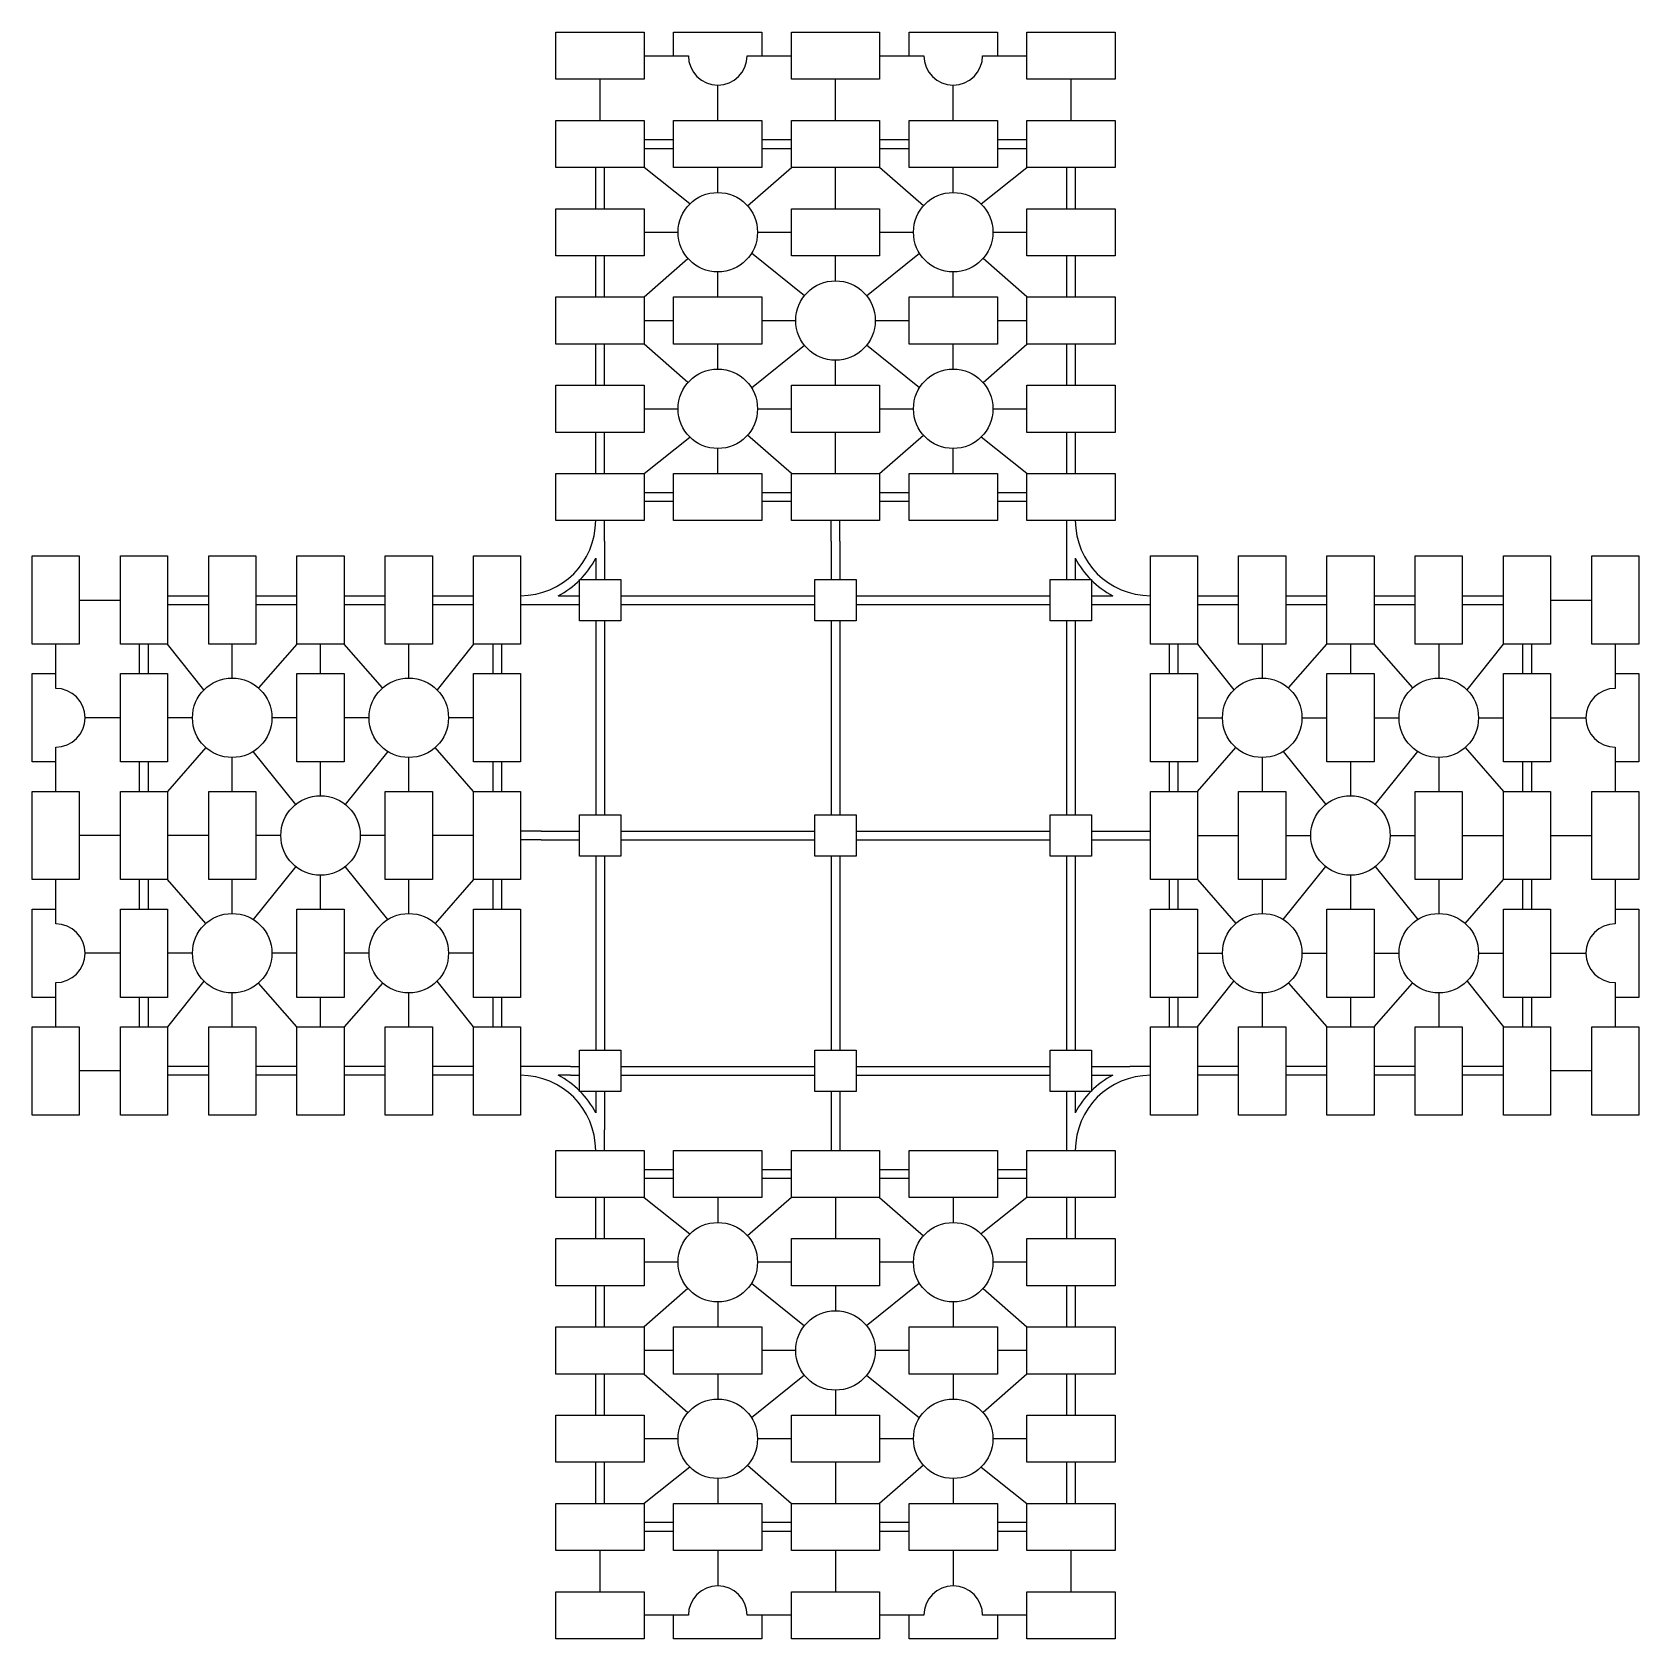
# Model space of a CAD drawing. Extents: x -273 to 273, y -183 to 363.
import ezdxf

# ---------------------------------------------------------------- set-up
doc = ezdxf.new("R2010")
doc.units = 0
doc.layers.get('0').update_dxf_attribs({"color": 184, "linetype": 'CONTINUOUS'})

msp = doc.modelspace()

# ---------------------------------------------------------------- linework, layer by layer
for p, q in [((-40, 333), (-40, 345)), ((0, 333), (0, 347)), ((40, 333), (40, 345)), ((-49.5, 304.6), (-65, 317)), ((-40, 308.5), (-40, 317)), ((-29.87, 303.92), (-15, 317)), ((0, 303), (0, 317)), ((29.87, 303.92), (15, 317)), ((40, 308.5), (40, 317)), ((49.5, 304.6), (65, 317)), ((-65, 295), (-53.5, 295)), ((-26.5, 295), (-15, 295)), ((15, 295), (26.5, 295)), ((53.5, 295), (65, 295)), ((-65, 273), (-50.13, 286.08)), ((-10.54, 273.43), (-28.55, 287.84)), ((0, 278.5), (0, 287)), ((10.54, 273.43), (28.55, 287.84)), ((65, 273), (50.13, 286.08)), ((-40, 273), (-40, 281.5)), ((40, 273), (40, 281.5)), ((-65, 265), (-55, 265)), ((-25, 265), (-13.5, 265)), ((13.5, 265), (25, 265)), ((55, 265), (65, 265)), ((-50.13, 243.92), (-65, 257)), ((-40, 248.5), (-40, 257)), ((40, 248.5), (40, 257)), ((50.13, 243.92), (65, 257)), ((-28.55, 242.16), (-10.54, 256.57)), ((0, 243), (0, 251.5)), ((28.55, 242.16), (10.54, 256.57)), ((-65, 235), (-53.5, 235)), ((-26.5, 235), (-15, 235)), ((15, 235), (26.5, 235)), ((53.5, 235), (65, 235)), ((-65, 213), (-49.5, 225.4)), ((-15, 213), (-29.87, 226.08)), ((0, 213), (0, 227)), ((15, 213), (29.87, 226.08)), ((65, 213), (49.5, 225.4)), ((-40, 213), (-40, 221.5)), ((40, 213), (40, 221.5)), ((-1.5, 190), (-1.5, 197)), ((1.5, 190), (1.5, 197)), ((-78.5, 190), (-78.5, 180)), ((-1.5, 190), (-1.5, 180)), ((1.5, 190), (1.5, 180)), ((78.5, 190), (78.5, 180)), ((-81.5, 184.27), (-81.5, 180)), ((81.5, 184.27), (81.5, 180)), ((-81.5, 180), (-81.5, 177)), ((-78.5, 180), (-78.5, 177)), ((-1.5, 180), (-1.5, 177)), ((1.5, 180), (1.5, 177)), ((78.5, 180), (78.5, 177)), ((81.5, 180), (81.5, 177)), ((-94.27, 171.5), (-90, 171.5)), ((-90, 171.5), (-87, 171.5)), ((-73, 171.5), (-7, 171.5)), ((7, 171.5), (73, 171.5)), ((87, 171.5), (90, 171.5)), ((90, 171.5), (94.27, 171.5)), ((-100, 168.5), (-90, 168.5)), ((-90, 168.5), (-87, 168.5)), ((-73, 168.5), (-7, 168.5)), ((7, 168.5), (73, 168.5)), ((87, 168.5), (90, 168.5)), ((90, 168.5), (100, 168.5)), ((-81.5, 163), (-81.5, 97)), ((-78.5, 163), (-78.5, 97)), ((-1.5, 163), (-1.5, 97)), ((1.5, 163), (1.5, 97)), ((78.5, 163), (78.5, 97)), ((81.5, 163), (81.5, 97)), ((-214.6, 139.5), (-227, 155)), ((-205, 143.5), (-205, 155)), ((-183, 155), (-196.08, 140.13)), ((-175, 145), (-175, 155)), ((-153.92, 140.13), (-167, 155)), ((-145, 143.5), (-145, 155)), ((-123, 155), (-135.4, 139.5)), ((123, 155), (135.4, 139.5)), ((145, 155), (145, 143.5)), ((153.92, 140.13), (167, 155)), ((175, 155), (175, 145)), ((183, 155), (196.08, 140.13)), ((205, 155), (205, 143.5)), ((214.6, 139.5), (227, 155)), ((-243, 130), (-255, 130)), ((-218.5, 130), (-227, 130)), ((-183, 130), (-191.5, 130)), ((-158.5, 130), (-167, 130)), ((-123, 130), (-131.5, 130)), ((123, 130), (131.5, 130)), ((158.5, 130), (167, 130)), ((183, 130), (191.5, 130)), ((218.5, 130), (227, 130)), ((243, 130), (255, 130)), ((-213.92, 119.87), (-227, 105)), ((-205, 105), (-205, 116.5)), ((-183.43, 100.54), (-197.84, 118.55)), ((-175, 103.5), (-175, 115)), ((-152.16, 118.55), (-166.57, 100.54)), ((-145, 105), (-145, 116.5)), ((-123, 105), (-136.08, 119.87)), ((123, 105), (136.08, 119.87)), ((145, 116.5), (145, 105)), ((152.16, 118.55), (166.57, 100.54)), ((175, 115), (175, 103.5)), ((183.43, 100.54), (197.84, 118.55)), ((205, 116.5), (205, 105)), ((213.92, 119.87), (227, 105)), ((-243, 90), (-257, 90)), ((-213, 90), (-227, 90)), ((-188.5, 90), (-197, 90)), ((-153, 90), (-161.5, 90)), ((-123, 90), (-137, 90)), ((-100, 91.5), (-107, 91.5)), ((-100, 88.5), (-107, 88.5)), ((-100, 91.5), (-90, 91.5)), ((-100, 88.5), (-90, 88.5)), ((-90, 91.5), (-87, 91.5)), ((-90, 88.5), (-87, 88.5)), ((-73, 91.5), (-7, 91.5)), ((-73, 88.5), (-7, 88.5)), ((7, 91.5), (73, 91.5)), ((7, 88.5), (73, 88.5)), ((87, 91.5), (90, 91.5)), ((87, 88.5), (90, 88.5)), ((90, 91.5), (100, 91.5)), ((90, 88.5), (100, 88.5)), ((100, 91.5), (107, 91.5)), ((100, 88.5), (107, 88.5)), ((123, 90), (137, 90)), ((153, 90), (161.5, 90)), ((188.5, 90), (197, 90)), ((213, 90), (227, 90)), ((243, 90), (257, 90)), ((-81.5, 83), (-81.5, 17)), ((-78.5, 83), (-78.5, 17)), ((-1.5, 83), (-1.5, 17)), ((1.5, 83), (1.5, 17)), ((78.5, 83), (78.5, 17)), ((81.5, 83), (81.5, 17)), ((-183.43, 79.46), (-197.84, 61.45)), ((-175, 65), (-175, 76.5)), ((-152.16, 61.45), (-166.57, 79.46)), ((152.16, 61.45), (166.57, 79.46)), ((175, 76.5), (175, 65)), ((183.43, 79.46), (197.84, 61.45)), ((-213.92, 60.13), (-227, 75)), ((-205, 63.5), (-205, 75)), ((-145, 63.5), (-145, 75)), ((-123, 75), (-136.08, 60.13)), ((123, 75), (136.08, 60.13)), ((145, 75), (145, 63.5)), ((205, 75), (205, 63.5)), ((213.92, 60.13), (227, 75)), ((-243, 50), (-255, 50)), ((-218.5, 50), (-227, 50)), ((-183, 50), (-191.5, 50)), ((-158.5, 50), (-167, 50)), ((-123, 50), (-131.5, 50)), ((123, 50), (131.5, 50)), ((158.5, 50), (167, 50)), ((183, 50), (191.5, 50)), ((218.5, 50), (227, 50)), ((243, 50), (255, 50)), ((-214.6, 40.5), (-227, 25)), ((-183, 25), (-196.08, 39.87)), ((-153.92, 39.87), (-167, 25)), ((-123, 25), (-135.4, 40.5)), ((123, 25), (135.4, 40.5)), ((153.92, 39.87), (167, 25)), ((183, 25), (196.08, 39.87)), ((214.6, 40.5), (227, 25)), ((-205, 25), (-205, 36.5)), ((-175, 25), (-175, 35)), ((-145, 25), (-145, 36.5)), ((145, 36.5), (145, 25)), ((175, 35), (175, 25)), ((205, 36.5), (205, 25)), ((-90, 11.5), (-100, 11.5)), ((-90, 11.5), (-87, 11.5)), ((-73, 11.5), (-7, 11.5)), ((7, 11.5), (73, 11.5)), ((87, 11.5), (90, 11.5)), ((90, 11.5), (100, 11.5)), ((-90, 8.5), (-94.27, 8.5)), ((-90, 8.5), (-87, 8.5)), ((-73, 8.5), (-7, 8.5)), ((7, 8.5), (73, 8.5)), ((87, 8.5), (90, 8.5)), ((90, 8.5), (94.27, 8.5)), ((-81.5, 3), (-81.5, 0)), ((-81.5, 0), (-81.5, -4.27)), ((-78.5, 3), (-78.5, 0)), ((-78.5, 0), (-78.5, -10)), ((-1.5, 3), (-1.5, 0)), ((-1.5, 0), (-1.5, -10)), ((1.5, 3), (1.5, 0)), ((1.5, 0), (1.5, -10)), ((78.5, 3), (78.5, 0)), ((78.5, 0), (78.5, -10)), ((81.5, 3), (81.5, 0)), ((81.5, 0), (81.5, -4.27)), ((-1.5, -10), (-1.5, -17)), ((1.5, -10), (1.5, -17)), ((-65, -33), (-49.5, -45.4)), ((-40, -33), (-40, -41.5)), ((-15, -33), (-29.87, -46.08)), ((0, -33), (0, -47)), ((15, -33), (29.87, -46.08)), ((40, -33), (40, -41.5)), ((65, -33), (49.5, -45.4)), ((-53.5, -55), (-65, -55)), ((-15, -55), (-26.5, -55)), ((26.5, -55), (15, -55)), ((65, -55), (53.5, -55)), ((-50.13, -63.92), (-65, -77)), ((-28.55, -62.16), (-10.54, -76.57)), ((0, -63), (0, -71.5)), ((28.55, -62.16), (10.54, -76.57)), ((50.13, -63.92), (65, -77)), ((-40, -68.5), (-40, -77)), ((40, -68.5), (40, -77)), ((-55, -85), (-65, -85)), ((-13.5, -85), (-25, -85)), ((25, -85), (13.5, -85)), ((65, -85), (55, -85)), ((-65, -93), (-50.13, -106.08)), ((-40, -93), (-40, -101.5)), ((-10.54, -93.43), (-28.55, -107.84)), ((10.54, -93.43), (28.55, -107.84)), ((40, -93), (40, -101.5)), ((65, -93), (50.13, -106.08)), ((0, -98.5), (0, -107)), ((-53.5, -115), (-65, -115)), ((-15, -115), (-26.5, -115)), ((26.5, -115), (15, -115)), ((65, -115), (53.5, -115)), ((-49.5, -124.6), (-65, -137)), ((-29.87, -123.92), (-15, -137)), ((0, -123), (0, -137)), ((29.87, -123.92), (15, -137)), ((49.5, -124.6), (65, -137)), ((-40, -128.5), (-40, -137)), ((40, -128.5), (40, -137)), ((-40, -153), (-40, -165)), ((0, -153), (0, -167)), ((40, -153), (40, -165))]:
    msp.add_line(p, q)
for points in [[(-65, 363), (-65, 347), (-95, 347), (-95, 363)], [(15, 363), (15, 347), (-15, 347), (-15, 363)], [(95, 363), (95, 347), (65, 347), (65, 363)], [(-65, 333), (-65, 317), (-95, 317), (-95, 333)], [(-25, 333), (-25, 317), (-55, 317), (-55, 333)], [(15, 333), (15, 317), (-15, 317), (-15, 333)], [(55, 333), (55, 317), (25, 317), (25, 333)], [(95, 333), (95, 317), (65, 317), (65, 333)], [(-65, 303), (-65, 287), (-95, 287), (-95, 303)], [(15, 303), (15, 287), (-15, 287), (-15, 303)], [(95, 303), (95, 287), (65, 287), (65, 303)], [(-65, 273), (-65, 257), (-95, 257), (-95, 273)], [(-25, 273), (-25, 257), (-55, 257), (-55, 273)], [(55, 273), (55, 257), (25, 257), (25, 273)], [(95, 273), (95, 257), (65, 257), (65, 273)], [(-65, 243), (-65, 227), (-95, 227), (-95, 243)], [(15, 243), (15, 227), (-15, 227), (-15, 243)], [(95, 243), (95, 227), (65, 227), (65, 243)], [(-65, 213), (-65, 197), (-95, 197), (-95, 213)], [(-25, 213), (-25, 197), (-55, 197), (-55, 213)], [(15, 213), (15, 197), (-15, 197), (-15, 213)], [(55, 213), (55, 197), (25, 197), (25, 213)], [(95, 213), (95, 197), (65, 197), (65, 213)], [(-273, 185), (-257, 185), (-257, 155), (-273, 155)], [(-243, 185), (-227, 185), (-227, 155), (-243, 155)], [(-213, 185), (-197, 185), (-197, 155), (-213, 155)], [(-183, 185), (-167, 185), (-167, 155), (-183, 155)], [(-153, 185), (-137, 185), (-137, 155), (-153, 155)], [(-123, 185), (-107, 185), (-107, 155), (-123, 155)], [(123, 155), (107, 155), (107, 185), (123, 185)], [(153, 155), (137, 155), (137, 185), (153, 185)], [(183, 155), (167, 155), (167, 185), (183, 185)], [(213, 155), (197, 155), (197, 185), (213, 185)], [(243, 155), (227, 155), (227, 185), (243, 185)], [(273, 155), (257, 155), (257, 185), (273, 185)], [(-87, 163), (-87, 177), (-73, 177), (-73, 163)], [(-7, 163), (-7, 177), (7, 177), (7, 163)], [(73, 163), (73, 177), (87, 177), (87, 163)], [(-243, 145), (-227, 145), (-227, 115), (-243, 115)], [(-183, 145), (-167, 145), (-167, 115), (-183, 115)], [(-123, 145), (-107, 145), (-107, 115), (-123, 115)], [(123, 115), (107, 115), (107, 145), (123, 145)], [(183, 115), (167, 115), (167, 145), (183, 145)], [(243, 115), (227, 115), (227, 145), (243, 145)], [(-273, 105), (-257, 105), (-257, 75), (-273, 75)], [(-243, 105), (-227, 105), (-227, 75), (-243, 75)], [(-213, 105), (-197, 105), (-197, 75), (-213, 75)], [(-153, 105), (-137, 105), (-137, 75), (-153, 75)], [(-123, 105), (-107, 105), (-107, 75), (-123, 75)], [(123, 75), (107, 75), (107, 105), (123, 105)], [(153, 75), (137, 75), (137, 105), (153, 105)], [(213, 75), (197, 75), (197, 105), (213, 105)], [(243, 75), (227, 75), (227, 105), (243, 105)], [(273, 75), (257, 75), (257, 105), (273, 105)], [(-87, 83), (-87, 97), (-73, 97), (-73, 83)], [(-7, 83), (-7, 97), (7, 97), (7, 83)], [(73, 83), (73, 97), (87, 97), (87, 83)], [(-243, 65), (-227, 65), (-227, 35), (-243, 35)], [(-183, 65), (-167, 65), (-167, 35), (-183, 35)], [(-123, 65), (-107, 65), (-107, 35), (-123, 35)], [(123, 35), (107, 35), (107, 65), (123, 65)], [(183, 35), (167, 35), (167, 65), (183, 65)], [(243, 35), (227, 35), (227, 65), (243, 65)], [(-273, 25), (-257, 25), (-257, -5), (-273, -5)], [(-243, 25), (-227, 25), (-227, -5), (-243, -5)], [(-213, 25), (-197, 25), (-197, -5), (-213, -5)], [(-183, 25), (-167, 25), (-167, -5), (-183, -5)], [(-153, 25), (-137, 25), (-137, -5), (-153, -5)], [(-123, 25), (-107, 25), (-107, -5), (-123, -5)], [(123, -5), (107, -5), (107, 25), (123, 25)], [(153, -5), (137, -5), (137, 25), (153, 25)], [(183, -5), (167, -5), (167, 25), (183, 25)], [(213, -5), (197, -5), (197, 25), (213, 25)], [(243, -5), (227, -5), (227, 25), (243, 25)], [(273, -5), (257, -5), (257, 25), (273, 25)], [(-87, 3), (-87, 17), (-73, 17), (-73, 3)], [(-7, 3), (-7, 17), (7, 17), (7, 3)], [(73, 3), (73, 17), (87, 17), (87, 3)], [(-95, -33), (-95, -17), (-65, -17), (-65, -33)], [(-55, -33), (-55, -17), (-25, -17), (-25, -33)], [(-15, -33), (-15, -17), (15, -17), (15, -33)], [(25, -33), (25, -17), (55, -17), (55, -33)], [(65, -33), (65, -17), (95, -17), (95, -33)], [(-95, -63), (-95, -47), (-65, -47), (-65, -63)], [(-15, -63), (-15, -47), (15, -47), (15, -63)], [(65, -63), (65, -47), (95, -47), (95, -63)], [(-95, -93), (-95, -77), (-65, -77), (-65, -93)], [(-55, -93), (-55, -77), (-25, -77), (-25, -93)], [(25, -93), (25, -77), (55, -77), (55, -93)], [(65, -93), (65, -77), (95, -77), (95, -93)], [(-95, -123), (-95, -107), (-65, -107), (-65, -123)], [(-15, -123), (-15, -107), (15, -107), (15, -123)], [(65, -123), (65, -107), (95, -107), (95, -123)], [(-95, -153), (-95, -137), (-65, -137), (-65, -153)], [(-55, -153), (-55, -137), (-25, -137), (-25, -153)], [(-15, -153), (-15, -137), (15, -137), (15, -153)], [(25, -153), (25, -137), (55, -137), (55, -153)], [(65, -153), (65, -137), (95, -137), (95, -153)], [(-95, -183), (-95, -167), (-65, -167), (-65, -183)], [(-15, -183), (-15, -167), (15, -167), (15, -183)], [(65, -183), (65, -167), (95, -167), (95, -183)]]:
    msp.add_lwpolyline(points, close=True)
for points in [[(-55, 355), (-55, 363), (-25, 363), (-25, 355)], [(25, 355), (25, 363), (55, 363), (55, 355)], [(-65, 355), (-50, 355)], [(-30, 355), (-15, 355)], [(15, 355), (30, 355)], [(50, 355), (65, 355)], [(-80, 333), (-80, 347)], [(80, 347), (80, 333)], [(-65, 326.5), (-55, 326.5)], [(-65, 323.5), (-55, 323.5)], [(-25, 326.5), (-15, 326.5)], [(-25, 323.5), (-15, 323.5)], [(15, 326.5), (25, 326.5)], [(15, 323.5), (25, 323.5)], [(55, 326.5), (65, 326.5)], [(55, 323.5), (65, 323.5)], [(-81.5, 303), (-81.5, 317)], [(-78.5, 303), (-78.5, 317)], [(78.5, 317), (78.5, 303)], [(81.5, 317), (81.5, 303)], [(-81.5, 273), (-81.5, 287)], [(-78.5, 273), (-78.5, 287)], [(78.5, 287), (78.5, 273)], [(81.5, 287), (81.5, 273)], [(-81.5, 243), (-81.5, 257)], [(-78.5, 243), (-78.5, 257)], [(78.5, 257), (78.5, 243)], [(81.5, 257), (81.5, 243)], [(-81.5, 213), (-81.5, 227)], [(-78.5, 213), (-78.5, 227)], [(78.5, 227), (78.5, 213)], [(81.5, 227), (81.5, 213)], [(-55, 206.5), (-65, 206.5)], [(-55, 203.5), (-65, 203.5)], [(-15, 206.5), (-25, 206.5)], [(-15, 203.5), (-25, 203.5)], [(25, 206.5), (15, 206.5)], [(25, 203.5), (15, 203.5)], [(65, 206.5), (55, 206.5)], [(65, 203.5), (55, 203.5)], [(-78.5, 190), (-78.5, 197)], [(78.5, 197), (78.5, 190)], [(-257, 170), (-243, 170)], [(-227, 171.5), (-213, 171.5)], [(-197, 171.5), (-183, 171.5)], [(-167, 171.5), (-153, 171.5)], [(-137, 171.5), (-123, 171.5)], [(123, 171.5), (137, 171.5)], [(153, 171.5), (167, 171.5)], [(183, 171.5), (197, 171.5)], [(213, 171.5), (227, 171.5)], [(243, 170), (257, 170)], [(-227, 168.5), (-213, 168.5)], [(-197, 168.5), (-183, 168.5)], [(-167, 168.5), (-153, 168.5)], [(-137, 168.5), (-123, 168.5)], [(-107, 168.5), (-100, 168.5)], [(100, 168.5), (107, 168.5)], [(123, 168.5), (137, 168.5)], [(153, 168.5), (167, 168.5)], [(183, 168.5), (197, 168.5)], [(213, 168.5), (227, 168.5)], [(-265, 140), (-265, 155)], [(-236.5, 145), (-236.5, 155)], [(-233.5, 145), (-233.5, 155)], [(-116.5, 155), (-116.5, 145)], [(-113.5, 155), (-113.5, 145)], [(113.5, 145), (113.5, 155)], [(116.5, 145), (116.5, 155)], [(233.5, 155), (233.5, 145)], [(236.5, 155), (236.5, 145)], [(265, 155), (265, 140)], [(-265, 115), (-273, 115), (-273, 145), (-265, 145)], [(265, 145), (273, 145), (273, 115), (265, 115)], [(-265, 105), (-265, 120)], [(-236.5, 105), (-236.5, 115)], [(-233.5, 105), (-233.5, 115)], [(-116.5, 115), (-116.5, 105)], [(-113.5, 115), (-113.5, 105)], [(113.5, 105), (113.5, 115)], [(116.5, 105), (116.5, 115)], [(233.5, 115), (233.5, 105)], [(236.5, 115), (236.5, 105)], [(265, 120), (265, 105)], [(-265, 60), (-265, 75)], [(-236.5, 65), (-236.5, 75)], [(-233.5, 65), (-233.5, 75)], [(-116.5, 75), (-116.5, 65)], [(-113.5, 75), (-113.5, 65)], [(113.5, 65), (113.5, 75)], [(116.5, 65), (116.5, 75)], [(233.5, 75), (233.5, 65)], [(236.5, 75), (236.5, 65)], [(265, 75), (265, 60)], [(-265, 35), (-273, 35), (-273, 65), (-265, 65)], [(265, 65), (273, 65), (273, 35), (265, 35)], [(-265, 25), (-265, 40)], [(265, 40), (265, 25)], [(-236.5, 25), (-236.5, 35)], [(-233.5, 25), (-233.5, 35)], [(-116.5, 35), (-116.5, 25)], [(-113.5, 35), (-113.5, 25)], [(113.5, 25), (113.5, 35)], [(116.5, 25), (116.5, 35)], [(233.5, 35), (233.5, 25)], [(236.5, 35), (236.5, 25)], [(-213, 11.5), (-227, 11.5)], [(-183, 11.5), (-197, 11.5)], [(-153, 11.5), (-167, 11.5)], [(-123, 11.5), (-137, 11.5)], [(-100, 11.5), (-107, 11.5)], [(107, 11.5), (100, 11.5)], [(137, 11.5), (123, 11.5)], [(167, 11.5), (153, 11.5)], [(197, 11.5), (183, 11.5)], [(227, 11.5), (213, 11.5)], [(-243, 10), (-257, 10)], [(-213, 8.5), (-227, 8.5)], [(-183, 8.5), (-197, 8.5)], [(-153, 8.5), (-167, 8.5)], [(-123, 8.5), (-137, 8.5)], [(137, 8.5), (123, 8.5)], [(167, 8.5), (153, 8.5)], [(197, 8.5), (183, 8.5)], [(227, 8.5), (213, 8.5)], [(257, 10), (243, 10)], [(-78.5, -17), (-78.5, -10)], [(78.5, -10), (78.5, -17)], [(-65, -23.5), (-55, -23.5)], [(-65, -26.5), (-55, -26.5)], [(-25, -23.5), (-15, -23.5)], [(-25, -26.5), (-15, -26.5)], [(15, -23.5), (25, -23.5)], [(15, -26.5), (25, -26.5)], [(55, -23.5), (65, -23.5)], [(55, -26.5), (65, -26.5)], [(-81.5, -47), (-81.5, -33)], [(-78.5, -47), (-78.5, -33)], [(78.5, -33), (78.5, -47)], [(81.5, -33), (81.5, -47)], [(-81.5, -77), (-81.5, -63)], [(-78.5, -77), (-78.5, -63)], [(78.5, -63), (78.5, -77)], [(81.5, -63), (81.5, -77)], [(-81.5, -107), (-81.5, -93)], [(-78.5, -107), (-78.5, -93)], [(78.5, -93), (78.5, -107)], [(81.5, -93), (81.5, -107)], [(-81.5, -137), (-81.5, -123)], [(-78.5, -137), (-78.5, -123)], [(78.5, -123), (78.5, -137)], [(81.5, -123), (81.5, -137)], [(-55, -143.5), (-65, -143.5)], [(-55, -146.5), (-65, -146.5)], [(-15, -143.5), (-25, -143.5)], [(-15, -146.5), (-25, -146.5)], [(25, -143.5), (15, -143.5)], [(25, -146.5), (15, -146.5)], [(65, -143.5), (55, -143.5)], [(65, -146.5), (55, -146.5)], [(-80, -167), (-80, -153)], [(80, -153), (80, -167)], [(-50, -175), (-65, -175)], [(-25, -175), (-25, -183), (-55, -183), (-55, -175)], [(-15, -175), (-30, -175)], [(30, -175), (15, -175)], [(55, -175), (55, -183), (25, -183), (25, -175)], [(65, -175), (50, -175)]]:
    msp.add_lwpolyline(points)
for centre in [(-40, 295), (40, 295), (0, 265), (-40, 235), (40, 235), (-205, 130), (-145, 130), (145, 130), (205, 130), (-175, 90), (175, 90), (-205, 50), (-145, 50), (145, 50), (205, 50), (-40, -55), (40, -55), (0, -85), (-40, -115), (40, -115)]:
    msp.add_circle(centre, 13.5)
for centre, radius, start, end in [((-40, 355), 10, 180, 0), ((40, 355), 10, 180, 0), ((-107, 197), 25.5, 270, 0), ((107, 197), 25.5, 180, 270), ((-107, 197), 28.5, 296.5254, 333.4746), ((107, 197), 28.5, 206.5254, 243.4746), ((-265, 130), 10, 270, 90), ((265, 130), 10, 90, 270), ((-265, 50), 10, 270, 90), ((265, 50), 10, 90, 270), ((-107, -17), 25.5, 0, 90), ((-107, -17), 28.5, 26.5254, 63.4746), ((107, -17), 28.5, 116.5254, 153.4746), ((107, -17), 25.5, 90, 180), ((-40, -175), 10, 0, 180), ((40, -175), 10, 0, 180)]:
    msp.add_arc(centre, radius, start, end)

doc.saveas('drawing.dxf')
